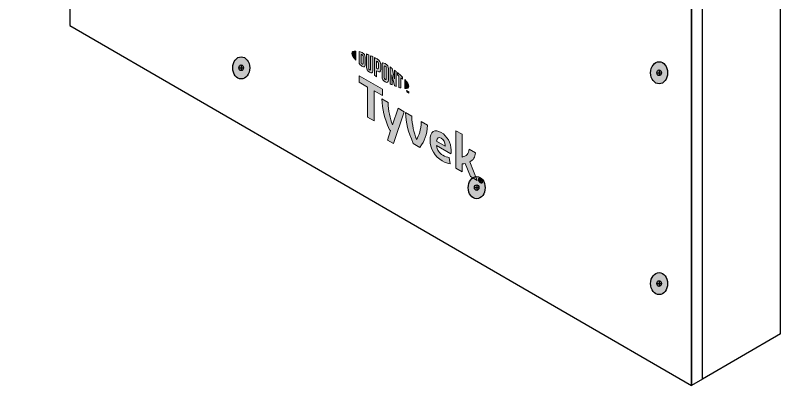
# Model space of a CAD drawing. Extents: x -1279 to 5791, y -3809 to 1769.
# Drawn here: x 4826.4 to 5162.3, y -3060.5 to -2894.5 of the extents above; entities that cross this region are included whole.
import ezdxf

# ---------------------------------------------------------------- set-up
doc = ezdxf.new("R2010")
doc.units = 0
doc.header["$MEASUREMENT"] = 0
for name, color, linetype, lineweight in [('G-ANNO-TTLB', 7, 'Continuous', 0), ('TYVEK', 7, 'Continuous', 0), ('X-REF - TRACED', 7, 'Continuous', 0)]:
    doc.layers.add(name, color=color, linetype=linetype, lineweight=lineweight)

# ---------------------------------------------------------------- blocks, each defined once
blk = doc.blocks.new('Block_114')
at = {"layer": 'TYVEK', "true_color": 0x003b71, "transparency": 33554687}
h = blk.add_hatch(color=156, dxfattribs=at)
h.dxf.hatch_style = 2
edge = h.paths.add_edge_path()
edge.add_ellipse((4923.94, -2917.15), major_axis=(0, 4.78), ratio=0.766948, start_angle=0, end_angle=360)
h = blk.add_hatch(color=156, dxfattribs=at)
h.dxf.hatch_style = 2
edge = h.paths.add_edge_path()
edge.add_ellipse((5104.61, -2919.3), major_axis=(0, 4.78), ratio=0.766948, start_angle=0, end_angle=360)
h = blk.add_hatch(color=156, dxfattribs=at)
h.dxf.hatch_style = 2
edge = h.paths.add_edge_path()
edge.add_ellipse((5025.74, -2968.96), major_axis=(0, 4.78), ratio=0.766948, start_angle=0, end_angle=360)
h = blk.add_hatch(color=156, dxfattribs=at)
h.dxf.hatch_style = 2
edge = h.paths.add_edge_path()
edge.add_ellipse((5104.61, -3010.4), major_axis=(0, 4.78), ratio=0.766948, start_angle=0, end_angle=360)
at = {"layer": 'TYVEK', "color": 18, "lineweight": 25, "true_color": 0x080808}
for p, q in [((4922.97, -2917.12), (4924.92, -2917.12)), ((4923.94, -2915.88), (4923.94, -2918.35)), ((5104.61, -2918.03), (5104.61, -2920.5)), ((5103.64, -2919.27), (5105.59, -2919.27)), ((5024.76, -2968.93), (5026.71, -2968.93)), ((5025.74, -2967.7), (5025.74, -2970.16)), ((5104.61, -3009.14), (5104.61, -3011.61)), ((5103.64, -3010.37), (5105.59, -3010.37))]:
    blk.add_line(p, q, dxfattribs=at)
at = {"layer": 'TYVEK', "color": 18, "lineweight": 25, "true_color": 0x000000}
for centre in [(4923.94, -2917.15), (5104.61, -2919.3), (5025.74, -2968.96), (5104.61, -3010.4)]:
    blk.add_ellipse(centre, major_axis=(0, 4.78), ratio=0.766948, dxfattribs=at)
at = {"layer": 'TYVEK', "color": 18, "lineweight": 25, "true_color": 0x080808}
for centre in [(4923.94, -2917.12), (5104.61, -2919.27), (5025.74, -2968.93), (5104.61, -3010.37)]:
    blk.add_ellipse(centre, major_axis=(0, 1.23), ratio=0.788846, dxfattribs=at)
blk = doc.blocks.new('Block_527')
at = {"layer": 'X-REF - TRACED', "true_color": 0x848484, "transparency": 33554687}
h = blk.add_hatch(color=252, dxfattribs=at)
h.dxf.hatch_style = 2
edge = h.paths.add_edge_path()
edge.add_spline(control_points=[(4971.75, -2910.9), (4971.75, -2911.62), (4972.37, -2912.65), (4973.43, -2913.84), (4973.43, -2913.84), (4973.43, -2909.9), (4973.43, -2909.9), (4972.37, -2909.86), (4971.75, -2910.18), (4971.75, -2910.9)], knot_values=[0, 0, 0, 0, 1, 1, 1, 2, 2, 2, 3, 3, 3, 3], degree=3, periodic=0)
h = blk.add_hatch(color=252, dxfattribs=at)
h.dxf.hatch_style = 2
edge = h.paths.add_edge_path()
edge.add_spline(control_points=[(4976.64, -2915.33), (4976.64, -2915.63), (4976.48, -2915.64), (4976.29, -2915.53), (4976.14, -2915.44), (4975.91, -2915.25), (4975.73, -2915.09), (4975.73, -2915.09), (4975.73, -2911.32), (4975.73, -2911.32), (4975.91, -2911.37), (4976.14, -2911.44), (4976.29, -2911.52), (4976.48, -2911.63), (4976.64, -2911.82), (4976.64, -2912.13), (4976.64, -2912.13), (4976.64, -2915.33), (4976.64, -2915.33)], knot_values=[0, 0, 0, 0, 1, 1, 1, 2, 2, 2, 3, 3, 3, 4, 4, 4, 5, 5, 5, 6, 6, 6, 6], degree=3, periodic=0)
edge = h.paths.add_edge_path()
edge.add_spline(control_points=[(4976.41, -2910.61), (4976.12, -2910.44), (4975.69, -2910.29), (4974.91, -2910.12), (4974.91, -2910.12), (4974.91, -2915.34), (4974.91, -2915.34), (4975.59, -2915.97), (4976.12, -2916.41), (4976.41, -2916.59), (4977.1, -2916.98), (4977.49, -2916.72), (4977.49, -2915.95), (4977.49, -2915.95), (4977.49, -2912.48), (4977.49, -2912.48), (4977.49, -2911.71), (4977.1, -2911), (4976.41, -2910.61)], knot_values=[0, 0, 0, 0, 1, 1, 1, 2, 2, 2, 3, 3, 3, 4, 4, 4, 5, 5, 5, 6, 6, 6, 6], degree=3, periodic=0)
h = blk.add_hatch(color=252, dxfattribs=at)
h.dxf.hatch_style = 2
edge = h.paths.add_edge_path()
edge.add_spline(control_points=[(4979.88, -2917.81), (4979.88, -2918.11), (4979.79, -2918.25), (4979.46, -2918.02), (4979.14, -2917.79), (4979.05, -2917.58), (4979.05, -2917.22), (4979.05, -2917.22), (4979.05, -2911.53), (4979.05, -2911.53), (4978.84, -2911.44), (4978.36, -2911.24), (4978.15, -2911.15), (4978.15, -2911.15), (4978.15, -2916.9), (4978.15, -2916.9), (4978.15, -2917.82), (4978.54, -2918.4), (4979.46, -2919.05), (4980.3, -2919.65), (4980.82, -2919.46), (4980.82, -2918.44), (4980.82, -2918.44), (4980.82, -2912.37), (4980.82, -2912.37), (4980.64, -2912.28), (4980.07, -2912), (4979.88, -2911.91), (4979.88, -2911.91), (4979.88, -2917.81), (4979.88, -2917.81)], knot_values=[0, 0, 0, 0, 1, 1, 1, 2, 2, 2, 3, 3, 3, 4, 4, 4, 5, 5, 5, 6, 6, 6, 7, 7, 7, 8, 8, 8, 9, 9, 9, 10, 10, 10, 10], degree=3, periodic=0)
h = blk.add_hatch(color=252, dxfattribs=at)
h.dxf.hatch_style = 2
edge = h.paths.add_edge_path()
edge.add_spline(control_points=[(4983.3, -2917.29), (4983.3, -2917.62), (4983.2, -2917.73), (4982.82, -2917.51), (4982.82, -2917.51), (4982.49, -2917.32), (4982.49, -2917.32), (4982.49, -2917.32), (4982.49, -2914.3), (4982.49, -2914.3), (4982.64, -2914.37), (4982.71, -2914.42), (4982.8, -2914.47), (4983.21, -2914.7), (4983.3, -2914.93), (4983.3, -2915.27), (4983.3, -2915.27), (4983.3, -2917.29), (4983.3, -2917.29)], knot_values=[0, 0, 0, 0, 1, 1, 1, 2, 2, 2, 3, 3, 3, 4, 4, 4, 5, 5, 5, 6, 6, 6, 6], degree=3, periodic=0)
edge = h.paths.add_edge_path()
edge.add_spline(control_points=[(4982.86, -2913.43), (4982.69, -2913.34), (4982.1, -2913.02), (4981.55, -2912.74), (4981.55, -2912.74), (4981.55, -2920.39), (4981.55, -2920.39), (4981.74, -2920.51), (4982.23, -2920.82), (4982.49, -2920.98), (4982.49, -2920.98), (4982.49, -2918.38), (4982.49, -2918.38), (4982.49, -2918.38), (4982.86, -2918.59), (4982.86, -2918.59), (4983.84, -2919.16), (4984.25, -2918.89), (4984.25, -2917.91), (4984.25, -2917.91), (4984.25, -2915.66), (4984.25, -2915.66), (4984.25, -2914.71), (4983.79, -2913.97), (4982.86, -2913.43)], knot_values=[0, 0, 0, 0, 1, 1, 1, 2, 2, 2, 3, 3, 3, 4, 4, 4, 5, 5, 5, 6, 6, 6, 7, 7, 7, 8, 8, 8, 8], degree=3, periodic=0)
h = blk.add_hatch(color=252, dxfattribs=at)
h.dxf.hatch_style = 2
edge = h.paths.add_edge_path()
edge.add_spline(control_points=[(4986.65, -2921.89), (4986.65, -2922.2), (4986.56, -2922.3), (4986.23, -2922.12), (4985.89, -2921.94), (4985.8, -2921.71), (4985.8, -2921.4), (4985.8, -2921.4), (4985.8, -2916.63), (4985.8, -2916.63), (4985.8, -2916.32), (4985.89, -2916.2), (4986.23, -2916.4), (4986.56, -2916.61), (4986.65, -2916.82), (4986.65, -2917.12), (4986.65, -2917.12), (4986.65, -2921.89), (4986.65, -2921.89)], knot_values=[0, 0, 0, 0, 1, 1, 1, 2, 2, 2, 3, 3, 3, 4, 4, 4, 5, 5, 5, 6, 6, 6, 6], degree=3, periodic=0)
edge = h.paths.add_edge_path()
edge.add_spline(control_points=[(4986.23, -2915.34), (4985.36, -2914.79), (4984.84, -2914.93), (4984.84, -2915.93), (4984.84, -2915.93), (4984.84, -2920.94), (4984.84, -2920.94), (4984.84, -2922), (4985.31, -2922.71), (4986.23, -2923.2), (4987.13, -2923.67), (4987.6, -2923.55), (4987.6, -2922.42), (4987.6, -2922.42), (4987.6, -2917.64), (4987.6, -2917.64), (4987.6, -2916.56), (4987.17, -2915.93), (4986.23, -2915.34)], knot_values=[0, 0, 0, 0, 1, 1, 1, 2, 2, 2, 3, 3, 3, 4, 4, 4, 5, 5, 5, 6, 6, 6, 6], degree=3, periodic=0)
h = blk.add_hatch(color=252, dxfattribs=at)
h.dxf.hatch_style = 2
edge = h.paths.add_edge_path()
edge.add_spline(control_points=[(4990.2, -2921.89), (4990.2, -2921.89), (4989.16, -2917.4), (4989.16, -2917.4), (4988.88, -2917.19), (4988.54, -2916.95), (4988.27, -2916.77), (4988.27, -2916.77), (4988.27, -2924.12), (4988.27, -2924.12), (4988.46, -2924.2), (4988.93, -2924.41), (4989.17, -2924.52), (4989.17, -2924.52), (4989.1, -2920.15), (4989.1, -2920.15), (4989.1, -2920.15), (4990.2, -2924.94), (4990.2, -2924.94), (4990.44, -2925.04), (4990.78, -2925.17), (4991, -2925.25), (4991, -2925.25), (4991, -2918.79), (4991, -2918.79), (4990.77, -2918.6), (4990.34, -2918.28), (4990.14, -2918.12), (4990.14, -2918.12), (4990.2, -2921.89), (4990.2, -2921.89)], knot_values=[0, 0, 0, 0, 1, 1, 1, 2, 2, 2, 3, 3, 3, 4, 4, 4, 5, 5, 5, 6, 6, 6, 7, 7, 7, 8, 8, 8, 9, 9, 9, 10, 10, 10, 10], degree=3, periodic=0)
h = blk.add_hatch(color=252, dxfattribs=at)
h.dxf.hatch_style = 2
edge = h.paths.add_edge_path()
edge.add_spline(control_points=[(4991.47, -2920.19), (4991.7, -2920.37), (4991.93, -2920.56), (4992.15, -2920.74), (4992.15, -2920.74), (4992.15, -2925.62), (4992.15, -2925.62), (4992.35, -2925.69), (4992.74, -2925.79), (4992.99, -2925.85), (4992.99, -2925.85), (4992.99, -2921.46), (4992.99, -2921.46), (4993.23, -2921.67), (4993.46, -2921.87), (4993.67, -2922.06), (4993.67, -2922.06), (4993.67, -2921.12), (4993.67, -2921.12), (4993.01, -2920.47), (4992.3, -2919.85), (4991.47, -2919.17), (4991.47, -2919.17), (4991.47, -2920.19), (4991.47, -2920.19)], knot_values=[0, 0, 0, 0, 1, 1, 1, 2, 2, 2, 3, 3, 3, 4, 4, 4, 5, 5, 5, 6, 6, 6, 7, 7, 7, 8, 8, 8, 8], degree=3, periodic=0)
h = blk.add_hatch(color=252, dxfattribs=at)
h.dxf.hatch_style = 2
edge = h.paths.add_edge_path()
edge.add_spline(control_points=[(4996.36, -2925.1), (4996.36, -2925.83), (4995.75, -2926.15), (4994.68, -2926.11), (4994.68, -2926.11), (4994.68, -2922.17), (4994.68, -2922.17), (4995.75, -2923.36), (4996.36, -2924.39), (4996.36, -2925.1)], knot_values=[0, 0, 0, 0, 1, 1, 1, 2, 2, 2, 3, 3, 3, 3], degree=3, periodic=0)
h = blk.add_hatch(color=252, dxfattribs=at)
h.dxf.hatch_style = 2
edge = h.paths.add_edge_path()
edge.add_spline(control_points=[(4995.86, -2927.19), (4995.86, -2927.19), (4995.96, -2927.25), (4995.96, -2927.25), (4995.96, -2927.25), (4996.11, -2927.6), (4996.11, -2927.6), (4996.11, -2927.6), (4996.26, -2927.42), (4996.26, -2927.42), (4996.26, -2927.42), (4996.36, -2927.48), (4996.36, -2927.48), (4996.36, -2927.48), (4996.36, -2928.04), (4996.36, -2928.04), (4996.36, -2928.04), (4996.27, -2927.99), (4996.27, -2927.99), (4996.27, -2927.99), (4996.27, -2927.59), (4996.27, -2927.59), (4996.27, -2927.59), (4996.12, -2927.77), (4996.12, -2927.77), (4996.12, -2927.77), (4996.11, -2927.76), (4996.11, -2927.76), (4996.11, -2927.76), (4995.95, -2927.4), (4995.95, -2927.4), (4995.95, -2927.4), (4995.95, -2927.81), (4995.95, -2927.81), (4995.95, -2927.81), (4995.86, -2927.76), (4995.86, -2927.76), (4995.86, -2927.76), (4995.86, -2927.19), (4995.86, -2927.19)], knot_values=[0, 0, 0, 0, 1, 1, 1, 2, 2, 2, 3, 3, 3, 4, 4, 4, 5, 5, 5, 6, 6, 6, 7, 7, 7, 8, 8, 8, 9, 9, 9, 10, 10, 10, 11, 11, 11, 12, 12, 12, 13, 13, 13, 13], degree=3, periodic=0)
edge = h.paths.add_edge_path()
edge.add_spline(control_points=[(4995.51, -2927.08), (4995.51, -2927.08), (4995.35, -2926.99), (4995.35, -2926.99), (4995.35, -2926.99), (4995.35, -2926.89), (4995.35, -2926.89), (4995.35, -2926.89), (4995.76, -2927.13), (4995.76, -2927.13), (4995.76, -2927.13), (4995.76, -2927.23), (4995.76, -2927.23), (4995.76, -2927.23), (4995.6, -2927.14), (4995.6, -2927.14), (4995.6, -2927.14), (4995.6, -2927.61), (4995.6, -2927.61), (4995.6, -2927.61), (4995.51, -2927.55), (4995.51, -2927.55), (4995.51, -2927.55), (4995.51, -2927.08), (4995.51, -2927.08)], knot_values=[0, 0, 0, 0, 1, 1, 1, 2, 2, 2, 3, 3, 3, 4, 4, 4, 5, 5, 5, 6, 6, 6, 7, 7, 7, 8, 8, 8, 8], degree=3, periodic=0)
at = {"layer": 'X-REF - TRACED'}
for points, knots in [([(4971.75, -2910.9), (4971.75, -2911.62), (4972.37, -2912.65), (4973.43, -2913.84), (4973.43, -2913.84), (4973.43, -2909.9), (4973.43, -2909.9), (4972.37, -2909.86), (4971.75, -2910.18), (4971.75, -2910.9)], [0, 0, 0, 0, 1, 1, 1, 2, 2, 2, 3, 3, 3, 3]), ([(4976.41, -2910.61), (4976.12, -2910.44), (4975.69, -2910.29), (4974.91, -2910.12), (4974.91, -2910.12), (4974.91, -2915.34), (4974.91, -2915.34), (4975.59, -2915.97), (4976.12, -2916.41), (4976.41, -2916.59), (4977.1, -2916.98), (4977.49, -2916.72), (4977.49, -2915.95), (4977.49, -2915.95), (4977.49, -2912.48), (4977.49, -2912.48), (4977.49, -2911.71), (4977.1, -2911), (4976.41, -2910.61)], [0, 0, 0, 0, 1, 1, 1, 2, 2, 2, 3, 3, 3, 4, 4, 4, 5, 5, 5, 6, 6, 6, 6]), ([(4976.64, -2915.33), (4976.64, -2915.63), (4976.48, -2915.64), (4976.29, -2915.53), (4976.14, -2915.44), (4975.91, -2915.25), (4975.73, -2915.09), (4975.73, -2915.09), (4975.73, -2911.32), (4975.73, -2911.32), (4975.91, -2911.37), (4976.14, -2911.44), (4976.29, -2911.52), (4976.48, -2911.63), (4976.64, -2911.82), (4976.64, -2912.13), (4976.64, -2912.13), (4976.64, -2915.33), (4976.64, -2915.33)], [0, 0, 0, 0, 1, 1, 1, 2, 2, 2, 3, 3, 3, 4, 4, 4, 5, 5, 5, 6, 6, 6, 6]), ([(4979.88, -2917.81), (4979.88, -2918.11), (4979.79, -2918.25), (4979.46, -2918.02), (4979.14, -2917.79), (4979.05, -2917.58), (4979.05, -2917.22), (4979.05, -2917.22), (4979.05, -2911.53), (4979.05, -2911.53), (4978.84, -2911.44), (4978.36, -2911.24), (4978.15, -2911.15), (4978.15, -2911.15), (4978.15, -2916.9), (4978.15, -2916.9), (4978.15, -2917.82), (4978.54, -2918.4), (4979.46, -2919.05), (4980.3, -2919.65), (4980.82, -2919.46), (4980.82, -2918.44), (4980.82, -2918.44), (4980.82, -2912.37), (4980.82, -2912.37), (4980.64, -2912.28), (4980.07, -2912), (4979.88, -2911.91), (4979.88, -2911.91), (4979.88, -2917.81), (4979.88, -2917.81)], [0, 0, 0, 0, 1, 1, 1, 2, 2, 2, 3, 3, 3, 4, 4, 4, 5, 5, 5, 6, 6, 6, 7, 7, 7, 8, 8, 8, 9, 9, 9, 10, 10, 10, 10]), ([(4982.86, -2913.43), (4982.69, -2913.34), (4982.1, -2913.02), (4981.55, -2912.74), (4981.55, -2912.74), (4981.55, -2920.39), (4981.55, -2920.39), (4981.74, -2920.51), (4982.23, -2920.82), (4982.49, -2920.98), (4982.49, -2920.98), (4982.49, -2918.38), (4982.49, -2918.38), (4982.49, -2918.38), (4982.86, -2918.59), (4982.86, -2918.59), (4983.84, -2919.16), (4984.25, -2918.89), (4984.25, -2917.91), (4984.25, -2917.91), (4984.25, -2915.66), (4984.25, -2915.66), (4984.25, -2914.71), (4983.79, -2913.97), (4982.86, -2913.43)], [0, 0, 0, 0, 1, 1, 1, 2, 2, 2, 3, 3, 3, 4, 4, 4, 5, 5, 5, 6, 6, 6, 7, 7, 7, 8, 8, 8, 8]), ([(4983.3, -2917.29), (4983.3, -2917.62), (4983.2, -2917.73), (4982.82, -2917.51), (4982.82, -2917.51), (4982.49, -2917.32), (4982.49, -2917.32), (4982.49, -2917.32), (4982.49, -2914.3), (4982.49, -2914.3), (4982.64, -2914.37), (4982.71, -2914.42), (4982.8, -2914.47), (4983.21, -2914.7), (4983.3, -2914.93), (4983.3, -2915.27), (4983.3, -2915.27), (4983.3, -2917.29), (4983.3, -2917.29)], [0, 0, 0, 0, 1, 1, 1, 2, 2, 2, 3, 3, 3, 4, 4, 4, 5, 5, 5, 6, 6, 6, 6]), ([(4986.23, -2915.34), (4985.36, -2914.79), (4984.84, -2914.93), (4984.84, -2915.93), (4984.84, -2915.93), (4984.84, -2920.94), (4984.84, -2920.94), (4984.84, -2922), (4985.31, -2922.71), (4986.23, -2923.2), (4987.13, -2923.67), (4987.6, -2923.55), (4987.6, -2922.42), (4987.6, -2922.42), (4987.6, -2917.64), (4987.6, -2917.64), (4987.6, -2916.56), (4987.17, -2915.93), (4986.23, -2915.34)], [0, 0, 0, 0, 1, 1, 1, 2, 2, 2, 3, 3, 3, 4, 4, 4, 5, 5, 5, 6, 6, 6, 6]), ([(4986.65, -2921.89), (4986.65, -2922.2), (4986.56, -2922.3), (4986.23, -2922.12), (4985.89, -2921.94), (4985.8, -2921.71), (4985.8, -2921.4), (4985.8, -2921.4), (4985.8, -2916.63), (4985.8, -2916.63), (4985.8, -2916.32), (4985.89, -2916.2), (4986.23, -2916.4), (4986.56, -2916.61), (4986.65, -2916.82), (4986.65, -2917.12), (4986.65, -2917.12), (4986.65, -2921.89), (4986.65, -2921.89)], [0, 0, 0, 0, 1, 1, 1, 2, 2, 2, 3, 3, 3, 4, 4, 4, 5, 5, 5, 6, 6, 6, 6]), ([(4990.2, -2921.89), (4990.2, -2921.89), (4989.16, -2917.4), (4989.16, -2917.4), (4988.88, -2917.19), (4988.54, -2916.95), (4988.27, -2916.77), (4988.27, -2916.77), (4988.27, -2924.12), (4988.27, -2924.12), (4988.46, -2924.2), (4988.93, -2924.41), (4989.17, -2924.52), (4989.17, -2924.52), (4989.1, -2920.15), (4989.1, -2920.15), (4989.1, -2920.15), (4990.2, -2924.94), (4990.2, -2924.94), (4990.44, -2925.04), (4990.78, -2925.17), (4991, -2925.25), (4991, -2925.25), (4991, -2918.79), (4991, -2918.79), (4990.77, -2918.6), (4990.34, -2918.28), (4990.14, -2918.12), (4990.14, -2918.12), (4990.2, -2921.89), (4990.2, -2921.89)], [0, 0, 0, 0, 1, 1, 1, 2, 2, 2, 3, 3, 3, 4, 4, 4, 5, 5, 5, 6, 6, 6, 7, 7, 7, 8, 8, 8, 9, 9, 9, 10, 10, 10, 10]), ([(4991.47, -2920.19), (4991.7, -2920.37), (4991.93, -2920.56), (4992.15, -2920.74), (4992.15, -2920.74), (4992.15, -2925.62), (4992.15, -2925.62), (4992.35, -2925.69), (4992.74, -2925.79), (4992.99, -2925.85), (4992.99, -2925.85), (4992.99, -2921.46), (4992.99, -2921.46), (4993.23, -2921.67), (4993.46, -2921.87), (4993.67, -2922.06), (4993.67, -2922.06), (4993.67, -2921.12), (4993.67, -2921.12), (4993.01, -2920.47), (4992.3, -2919.85), (4991.47, -2919.17), (4991.47, -2919.17), (4991.47, -2920.19), (4991.47, -2920.19)], [0, 0, 0, 0, 1, 1, 1, 2, 2, 2, 3, 3, 3, 4, 4, 4, 5, 5, 5, 6, 6, 6, 7, 7, 7, 8, 8, 8, 8]), ([(4996.36, -2925.1), (4996.36, -2925.83), (4995.75, -2926.15), (4994.68, -2926.11), (4994.68, -2926.11), (4994.68, -2922.17), (4994.68, -2922.17), (4995.75, -2923.36), (4996.36, -2924.39), (4996.36, -2925.1)], [0, 0, 0, 0, 1, 1, 1, 2, 2, 2, 3, 3, 3, 3]), ([(4995.51, -2927.08), (4995.51, -2927.08), (4995.35, -2926.99), (4995.35, -2926.99), (4995.35, -2926.99), (4995.35, -2926.89), (4995.35, -2926.89), (4995.35, -2926.89), (4995.76, -2927.13), (4995.76, -2927.13), (4995.76, -2927.13), (4995.76, -2927.23), (4995.76, -2927.23), (4995.76, -2927.23), (4995.6, -2927.14), (4995.6, -2927.14), (4995.6, -2927.14), (4995.6, -2927.61), (4995.6, -2927.61), (4995.6, -2927.61), (4995.51, -2927.55), (4995.51, -2927.55), (4995.51, -2927.55), (4995.51, -2927.08), (4995.51, -2927.08)], [0, 0, 0, 0, 1, 1, 1, 2, 2, 2, 3, 3, 3, 4, 4, 4, 5, 5, 5, 6, 6, 6, 7, 7, 7, 8, 8, 8, 8]), ([(4995.86, -2927.19), (4995.86, -2927.19), (4995.96, -2927.25), (4995.96, -2927.25), (4995.96, -2927.25), (4996.11, -2927.6), (4996.11, -2927.6), (4996.11, -2927.6), (4996.26, -2927.42), (4996.26, -2927.42), (4996.26, -2927.42), (4996.36, -2927.48), (4996.36, -2927.48), (4996.36, -2927.48), (4996.36, -2928.04), (4996.36, -2928.04), (4996.36, -2928.04), (4996.27, -2927.99), (4996.27, -2927.99), (4996.27, -2927.99), (4996.27, -2927.59), (4996.27, -2927.59), (4996.27, -2927.59), (4996.12, -2927.77), (4996.12, -2927.77), (4996.12, -2927.77), (4996.11, -2927.76), (4996.11, -2927.76), (4996.11, -2927.76), (4995.95, -2927.4), (4995.95, -2927.4), (4995.95, -2927.4), (4995.95, -2927.81), (4995.95, -2927.81), (4995.95, -2927.81), (4995.86, -2927.76), (4995.86, -2927.76), (4995.86, -2927.76), (4995.86, -2927.19), (4995.86, -2927.19)], [0, 0, 0, 0, 1, 1, 1, 2, 2, 2, 3, 3, 3, 4, 4, 4, 5, 5, 5, 6, 6, 6, 7, 7, 7, 8, 8, 8, 9, 9, 9, 10, 10, 10, 11, 11, 11, 12, 12, 12, 13, 13, 13, 13])]:
    blk.add_open_spline(points, degree=3, knots=knots, dxfattribs=at)
blk = doc.blocks.new('Block_531')
at = {"layer": 'X-REF - TRACED', "true_color": 0x848484, "transparency": 33554687}
h = blk.add_hatch(color=252, dxfattribs=at)
h.dxf.hatch_style = 2
h.paths.add_polyline_path([(4985.01, -2926.43), (4974.91, -2920.6), (4974.91, -2923.34), (4978.56, -2925.45), (4978.56, -2938.44), (4981.36, -2940.06), (4981.36, -2927.07), (4985.01, -2929.17)])
h = blk.add_hatch(color=252, dxfattribs=at)
h.dxf.hatch_style = 2
edge = h.paths.add_edge_path()
edge.add_spline(control_points=[(5001.8, -2940.37), (5001.62, -2944.12), (5000.88, -2946.29), (4999.72, -2948.17), (4998.6, -2944.98), (4997.88, -2941.95), (4997.66, -2937.98), (4997.66, -2937.98), (4994.94, -2936.41), (4994.94, -2936.41), (4995.23, -2941.1), (4996.11, -2944.51), (4998.23, -2949.8), (4998.23, -2949.8), (5001.23, -2951.54), (5001.23, -2951.54), (5003.27, -2948.64), (5004.12, -2946.23), (5004.51, -2941.94), (5004.51, -2941.94), (5001.8, -2940.37), (5001.8, -2940.37)], knot_values=[0, 0, 0, 0, 1, 1, 1, 2, 2, 2, 3, 3, 3, 4, 4, 4, 5, 5, 5, 6, 6, 6, 7, 7, 7, 7], degree=3, periodic=0)
h = blk.add_hatch(color=252, dxfattribs=at)
h.dxf.hatch_style = 2
edge = h.paths.add_edge_path()
edge.add_spline(control_points=[(5008.37, -2948.82), (5008.37, -2948.82), (5012.1, -2950.97), (5012.1, -2950.97), (5012.1, -2950.97), (5012.1, -2950.7), (5012.1, -2950.7), (5012.1, -2949.44), (5011.51, -2948.18), (5010.43, -2947.56), (5009.29, -2946.9), (5008.55, -2947.39), (5008.37, -2948.82)], knot_values=[0, 0, 0, 0, 1, 1, 1, 2, 2, 2, 3, 3, 3, 4, 4, 4, 4], degree=3, periodic=0)
edge = h.paths.add_edge_path()
edge.add_spline(control_points=[(5014.31, -2958.59), (5013.45, -2958.54), (5012.18, -2958.12), (5010.88, -2957.38), (5007.72, -2955.55), (5005.57, -2952.01), (5005.57, -2948.28), (5005.57, -2944.71), (5007.55, -2943.42), (5010.43, -2945.09), (5013, -2946.57), (5014.69, -2949.63), (5014.69, -2952.65), (5014.69, -2953.32), (5014.65, -2953.88), (5014.61, -2954.31), (5014.61, -2954.31), (5008.41, -2950.73), (5008.41, -2950.73), (5008.66, -2952.68), (5009.59, -2954.02), (5011.16, -2954.93), (5012.12, -2955.48), (5013.04, -2955.77), (5013.88, -2955.85), (5013.88, -2955.85), (5014.31, -2958.59), (5014.31, -2958.59)], knot_values=[0, 0, 0, 0, 1, 1, 1, 2, 2, 2, 3, 3, 3, 4, 4, 4, 5, 5, 5, 6, 6, 6, 7, 7, 7, 8, 8, 8, 9, 9, 9, 9], degree=3, periodic=0)
h = blk.add_hatch(color=252, dxfattribs=at)
h.dxf.hatch_style = 2
edge = h.paths.add_edge_path()
edge.add_spline(control_points=[(5022.71, -2957.8), (5022.71, -2957.8), (5025.96, -2965.81), (5025.96, -2965.81), (5025.96, -2965.81), (5023.02, -2964.12), (5023.02, -2964.12), (5023.02, -2964.12), (5020.77, -2958.43), (5020.77, -2958.43), (5020.35, -2958.53), (5019.92, -2958.62), (5019.45, -2958.68), (5019.45, -2958.68), (5019.45, -2962.05), (5019.45, -2962.05), (5019.45, -2962.05), (5016.75, -2960.49), (5016.75, -2960.49), (5016.75, -2960.49), (5016.75, -2944.37), (5016.75, -2944.37), (5016.75, -2944.37), (5019.45, -2945.78), (5019.45, -2945.78), (5019.45, -2945.78), (5019.45, -2955.69), (5019.45, -2955.69), (5021.3, -2955.38), (5022.2, -2954.33), (5022.51, -2952.33), (5022.51, -2952.33), (5025.2, -2953.88), (5025.2, -2953.88), (5025.14, -2955.78), (5024.28, -2957.02), (5022.71, -2957.8)], knot_values=[0, 0, 0, 0, 1, 1, 1, 2, 2, 2, 3, 3, 3, 4, 4, 4, 5, 5, 5, 6, 6, 6, 7, 7, 7, 8, 8, 8, 9, 9, 9, 10, 10, 10, 11, 11, 11, 12, 12, 12, 12], degree=3, periodic=0)
at = {"layer": 'X-REF - TRACED'}
blk.add_lwpolyline([(4985.01, -2926.43), (4974.91, -2920.6), (4974.91, -2923.34), (4978.56, -2925.45), (4978.56, -2938.44), (4981.36, -2940.06), (4981.36, -2927.07), (4985.01, -2929.17)], close=True, dxfattribs=at)
for points, knots in [([(5001.8, -2940.37), (5001.62, -2944.12), (5000.88, -2946.29), (4999.72, -2948.17), (4998.6, -2944.98), (4997.88, -2941.95), (4997.66, -2937.98), (4997.66, -2937.98), (4994.94, -2936.41), (4994.94, -2936.41), (4995.23, -2941.1), (4996.11, -2944.51), (4998.23, -2949.8), (4998.23, -2949.8), (5001.23, -2951.54), (5001.23, -2951.54), (5003.27, -2948.64), (5004.12, -2946.23), (5004.51, -2941.94), (5004.51, -2941.94), (5001.8, -2940.37), (5001.8, -2940.37)], [0, 0, 0, 0, 1, 1, 1, 2, 2, 2, 3, 3, 3, 4, 4, 4, 5, 5, 5, 6, 6, 6, 7, 7, 7, 7]), ([(5014.31, -2958.59), (5013.45, -2958.54), (5012.18, -2958.12), (5010.88, -2957.38), (5007.72, -2955.55), (5005.57, -2952.01), (5005.57, -2948.28), (5005.57, -2944.71), (5007.55, -2943.42), (5010.43, -2945.09), (5013, -2946.57), (5014.69, -2949.63), (5014.69, -2952.65), (5014.69, -2953.32), (5014.65, -2953.88), (5014.61, -2954.31), (5014.61, -2954.31), (5008.41, -2950.73), (5008.41, -2950.73), (5008.66, -2952.68), (5009.59, -2954.02), (5011.16, -2954.93), (5012.12, -2955.48), (5013.04, -2955.77), (5013.88, -2955.85), (5013.88, -2955.85), (5014.31, -2958.59), (5014.31, -2958.59)], [0, 0, 0, 0, 1, 1, 1, 2, 2, 2, 3, 3, 3, 4, 4, 4, 5, 5, 5, 6, 6, 6, 7, 7, 7, 8, 8, 8, 9, 9, 9, 9]), ([(5022.71, -2957.8), (5022.71, -2957.8), (5025.96, -2965.81), (5025.96, -2965.81), (5025.96, -2965.81), (5023.02, -2964.12), (5023.02, -2964.12), (5023.02, -2964.12), (5020.77, -2958.43), (5020.77, -2958.43), (5020.35, -2958.53), (5019.92, -2958.62), (5019.45, -2958.68), (5019.45, -2958.68), (5019.45, -2962.05), (5019.45, -2962.05), (5019.45, -2962.05), (5016.75, -2960.49), (5016.75, -2960.49), (5016.75, -2960.49), (5016.75, -2944.37), (5016.75, -2944.37), (5016.75, -2944.37), (5019.45, -2945.78), (5019.45, -2945.78), (5019.45, -2945.78), (5019.45, -2955.69), (5019.45, -2955.69), (5021.3, -2955.38), (5022.2, -2954.33), (5022.51, -2952.33), (5022.51, -2952.33), (5025.2, -2953.88), (5025.2, -2953.88), (5025.14, -2955.78), (5024.28, -2957.02), (5022.71, -2957.8)], [0, 0, 0, 0, 1, 1, 1, 2, 2, 2, 3, 3, 3, 4, 4, 4, 5, 5, 5, 6, 6, 6, 7, 7, 7, 8, 8, 8, 9, 9, 9, 10, 10, 10, 11, 11, 11, 12, 12, 12, 12]), ([(5008.37, -2948.82), (5008.37, -2948.82), (5012.1, -2950.97), (5012.1, -2950.97), (5012.1, -2950.97), (5012.1, -2950.7), (5012.1, -2950.7), (5012.1, -2949.44), (5011.51, -2948.18), (5010.43, -2947.56), (5009.29, -2946.9), (5008.55, -2947.39), (5008.37, -2948.82)], [0, 0, 0, 0, 1, 1, 1, 2, 2, 2, 3, 3, 3, 4, 4, 4, 4])]:
    blk.add_open_spline(points, degree=3, knots=knots, dxfattribs=at)
blk = doc.blocks.new('Block_530')
at = {"layer": 'X-REF - TRACED', "true_color": 0x848484, "transparency": 33554687}
h = blk.add_hatch(color=252, dxfattribs=at)
h.dxf.hatch_style = 2
edge = h.paths.add_edge_path()
edge.add_spline(control_points=[(4991.75, -2934.57), (4991.75, -2934.57), (4989.32, -2941.82), (4989.32, -2941.82), (4988.29, -2938.79), (4987.61, -2935.85), (4987.41, -2932.06), (4987.41, -2932.06), (4984.68, -2930.49), (4984.68, -2930.49), (4984.98, -2935.18), (4985.86, -2938.59), (4987.98, -2943.88), (4987.98, -2943.88), (4988.52, -2944.2), (4988.52, -2944.2), (4988.52, -2944.2), (4987.13, -2948.34), (4987.13, -2948.34), (4987.13, -2948.34), (4989.84, -2949.9), (4989.84, -2949.9), (4989.84, -2949.9), (4994.46, -2936.13), (4994.46, -2936.13), (4994.46, -2936.13), (4991.75, -2934.57), (4991.75, -2934.57)], knot_values=[0, 0, 0, 0, 1, 1, 1, 2, 2, 2, 3, 3, 3, 4, 4, 4, 5, 5, 5, 6, 6, 6, 7, 7, 7, 8, 8, 8, 9, 9, 9, 9], degree=3, periodic=0)
at = {"layer": 'X-REF - TRACED'}
blk.add_open_spline([(4991.75, -2934.57), (4991.75, -2934.57), (4989.32, -2941.82), (4989.32, -2941.82), (4988.29, -2938.79), (4987.61, -2935.85), (4987.41, -2932.06), (4987.41, -2932.06), (4984.68, -2930.49), (4984.68, -2930.49), (4984.98, -2935.18), (4985.86, -2938.59), (4987.98, -2943.88), (4987.98, -2943.88), (4988.52, -2944.2), (4988.52, -2944.2), (4988.52, -2944.2), (4987.13, -2948.34), (4987.13, -2948.34), (4987.13, -2948.34), (4989.84, -2949.9), (4989.84, -2949.9), (4989.84, -2949.9), (4994.46, -2936.13), (4994.46, -2936.13), (4994.46, -2936.13), (4991.75, -2934.57), (4991.75, -2934.57)], degree=3, knots=[0, 0, 0, 0, 1, 1, 1, 2, 2, 2, 3, 3, 3, 4, 4, 4, 5, 5, 5, 6, 6, 6, 7, 7, 7, 8, 8, 8, 9, 9, 9, 9], dxfattribs=at)
blk.add_blockref('Block_531', (0, 0), dxfattribs=at)
blk = doc.blocks.new('Block_532')
at = {"layer": 'X-REF - TRACED', "true_color": 0x848484, "transparency": 33554687}
h = blk.add_hatch(color=252, dxfattribs=at)
h.dxf.hatch_style = 2
edge = h.paths.add_edge_path()
edge.add_spline(control_points=[(5027.26, -2965.5), (5027.26, -2965.5), (5027.26, -2965.8), (5027.26, -2965.8), (5027.26, -2965.8), (5027.37, -2965.86), (5027.37, -2965.86), (5027.48, -2965.93), (5027.54, -2965.93), (5027.54, -2965.81), (5027.54, -2965.7), (5027.48, -2965.63), (5027.37, -2965.57), (5027.37, -2965.57), (5027.26, -2965.5), (5027.26, -2965.5)], knot_values=[0, 0, 0, 0, 1, 1, 1, 2, 2, 2, 3, 3, 3, 4, 4, 4, 5, 5, 5, 5], degree=3, periodic=0)
edge = h.paths.add_edge_path()
edge.add_spline(control_points=[(5027.07, -2965.21), (5027.07, -2965.21), (5027.37, -2965.38), (5027.37, -2965.38), (5027.61, -2965.52), (5027.73, -2965.71), (5027.73, -2965.92), (5027.73, -2966.06), (5027.67, -2966.13), (5027.56, -2966.12), (5027.61, -2966.28), (5027.69, -2966.45), (5027.79, -2966.64), (5027.79, -2966.64), (5027.56, -2966.51), (5027.56, -2966.51), (5027.48, -2966.34), (5027.41, -2966.19), (5027.36, -2966.04), (5027.36, -2966.04), (5027.26, -2965.98), (5027.26, -2965.98), (5027.26, -2965.98), (5027.26, -2966.33), (5027.26, -2966.33), (5027.26, -2966.33), (5027.07, -2966.22), (5027.07, -2966.22), (5027.07, -2966.22), (5027.07, -2965.21), (5027.07, -2965.21)], knot_values=[0, 0, 0, 0, 1, 1, 1, 2, 2, 2, 3, 3, 3, 4, 4, 4, 5, 5, 5, 6, 6, 6, 7, 7, 7, 8, 8, 8, 9, 9, 9, 10, 10, 10, 10], degree=3, periodic=0)
edge = h.paths.add_edge_path()
edge.add_spline(control_points=[(5027.39, -2965.13), (5026.96, -2964.88), (5026.72, -2965.02), (5026.72, -2965.53), (5026.72, -2966.04), (5026.96, -2966.46), (5027.39, -2966.7), (5027.81, -2966.95), (5028.06, -2966.81), (5028.06, -2966.3), (5028.06, -2965.8), (5027.81, -2965.37), (5027.39, -2965.13)], knot_values=[0, 0, 0, 0, 1, 1, 1, 2, 2, 2, 3, 3, 3, 4, 4, 4, 4], degree=3, periodic=0)
edge = h.paths.add_edge_path()
edge.add_spline(control_points=[(5027.39, -2964.92), (5027.91, -2965.23), (5028.26, -2965.81), (5028.26, -2966.42), (5028.26, -2967.03), (5027.91, -2967.21), (5027.39, -2966.9), (5026.85, -2966.6), (5026.51, -2966.02), (5026.51, -2965.41), (5026.51, -2964.8), (5026.86, -2964.62), (5027.39, -2964.92)], knot_values=[0, 0, 0, 0, 1, 1, 1, 2, 2, 2, 3, 3, 3, 4, 4, 4, 4], degree=3, periodic=0)
at = {"layer": 'X-REF - TRACED'}
for points, knots in [([(5027.39, -2964.92), (5027.91, -2965.23), (5028.26, -2965.81), (5028.26, -2966.42), (5028.26, -2967.03), (5027.91, -2967.21), (5027.39, -2966.9), (5026.85, -2966.6), (5026.51, -2966.02), (5026.51, -2965.41), (5026.51, -2964.8), (5026.86, -2964.62), (5027.39, -2964.92)], [0, 0, 0, 0, 1, 1, 1, 2, 2, 2, 3, 3, 3, 4, 4, 4, 4]), ([(5027.39, -2965.13), (5026.96, -2964.88), (5026.72, -2965.02), (5026.72, -2965.53), (5026.72, -2966.04), (5026.96, -2966.46), (5027.39, -2966.7), (5027.81, -2966.95), (5028.06, -2966.81), (5028.06, -2966.3), (5028.06, -2965.8), (5027.81, -2965.37), (5027.39, -2965.13)], [0, 0, 0, 0, 1, 1, 1, 2, 2, 2, 3, 3, 3, 4, 4, 4, 4]), ([(5027.07, -2965.21), (5027.07, -2965.21), (5027.37, -2965.38), (5027.37, -2965.38), (5027.61, -2965.52), (5027.73, -2965.71), (5027.73, -2965.92), (5027.73, -2966.06), (5027.67, -2966.13), (5027.56, -2966.12), (5027.61, -2966.28), (5027.69, -2966.45), (5027.79, -2966.64), (5027.79, -2966.64), (5027.56, -2966.51), (5027.56, -2966.51), (5027.48, -2966.34), (5027.41, -2966.19), (5027.36, -2966.04), (5027.36, -2966.04), (5027.26, -2965.98), (5027.26, -2965.98), (5027.26, -2965.98), (5027.26, -2966.33), (5027.26, -2966.33), (5027.26, -2966.33), (5027.07, -2966.22), (5027.07, -2966.22), (5027.07, -2966.22), (5027.07, -2965.21), (5027.07, -2965.21)], [0, 0, 0, 0, 1, 1, 1, 2, 2, 2, 3, 3, 3, 4, 4, 4, 5, 5, 5, 6, 6, 6, 7, 7, 7, 8, 8, 8, 9, 9, 9, 10, 10, 10, 10]), ([(5027.26, -2965.5), (5027.26, -2965.5), (5027.26, -2965.8), (5027.26, -2965.8), (5027.26, -2965.8), (5027.37, -2965.86), (5027.37, -2965.86), (5027.48, -2965.93), (5027.54, -2965.93), (5027.54, -2965.81), (5027.54, -2965.7), (5027.48, -2965.63), (5027.37, -2965.57), (5027.37, -2965.57), (5027.26, -2965.5), (5027.26, -2965.5)], [0, 0, 0, 0, 1, 1, 1, 2, 2, 2, 3, 3, 3, 4, 4, 4, 5, 5, 5, 5])]:
    blk.add_open_spline(points, degree=3, knots=knots, dxfattribs=at)
blk = doc.blocks.new('Block_529')
at = {"layer": 'X-REF - TRACED'}
for name in ['Block_530', 'Block_532']:
    blk.add_blockref(name, (0, 0), dxfattribs=at)
blk = doc.blocks.new('Block_528')
at = {"layer": 'X-REF - TRACED'}
blk.add_blockref('Block_529', (0, 0), dxfattribs=at)
blk = doc.blocks.new('Block_526')
at = {"layer": 'X-REF - TRACED'}
for name in ['Block_527', 'Block_528']:
    blk.add_blockref(name, (0, 0), dxfattribs=at)

msp = doc.modelspace()

# ---------------------------------------------------------------- hatches: boundary and pattern name
at = {"layer": 'G-ANNO-TTLB', "true_color": 0xff00ff, "transparency": 33554687}
h = msp.add_hatch(color=6, dxfattribs=at)
edge = h.paths.add_edge_path()
edge.add_spline(control_points=[(5472, -3692.6), (5472, -3692.6), (2542.48, -3692.6), (2542.48, -3692.6), (2542.48, -3692.6), (2542.48, -1235.6), (2542.48, -1235.6), (2542.48, -1235.6), (5472, -1235.6), (5472, -1235.6), (5472, -1235.6), (5472, -3692.6), (5472, -3692.6)], knot_values=[0, 0, 0, 0, 1, 1, 1, 2, 2, 2, 3, 3, 3, 4, 4, 4, 4], degree=3, periodic=0)
edge = h.paths.add_edge_path()
edge.add_spline(control_points=[(2551.48, -1244.6), (2551.48, -1244.6), (2551.48, -3683.6), (2551.48, -3683.6), (2551.48, -3683.6), (5463, -3683.6), (5463, -3683.6), (5463, -3683.6), (5463, -1244.6), (5463, -1244.6), (5463, -1244.6), (2551.48, -1244.6), (2551.48, -1244.6)], knot_values=[0, 0, 0, 0, 1, 1, 1, 2, 2, 2, 3, 3, 3, 4, 4, 4, 4], degree=3, periodic=0)
edge.add_line((2551.48, -1244.6), (2551.48, -1244.6))

# ---------------------------------------------------------------- linework, layer by layer
at = {"layer": 'G-ANNO-TTLB'}
for points in [[(5472, -3692.6), (5472, -3692.6), (2542.48, -3692.6), (2542.48, -3692.6), (2542.48, -3692.6), (2542.48, -1235.6), (2542.48, -1235.6), (2542.48, -1235.6), (5472, -1235.6), (5472, -1235.6), (5472, -1235.6), (5472, -3692.6), (5472, -3692.6)], [(2551.48, -1244.6), (2551.48, -1244.6), (2551.48, -3683.6), (2551.48, -3683.6), (2551.48, -3683.6), (5463, -3683.6), (5463, -3683.6), (5463, -3683.6), (5463, -1244.6), (5463, -1244.6), (5463, -1244.6), (2551.48, -1244.6), (2551.48, -1244.6)]]:
    msp.add_open_spline(points, degree=3, knots=[0, 0, 0, 0, 1, 1, 1, 2, 2, 2, 3, 3, 3, 4, 4, 4, 4], dxfattribs=at)
at = {"layer": 'TYVEK', "color": 18, "lineweight": 25, "true_color": 0x000000}
for p, q in [((4849.83, -2598.24), (4849.83, -2898.85)), ((5118.62, -2716.53), (5118.62, -3054.46)), ((4849.83, -2898.85), (5118.62, -3054.46))]:
    msp.add_line(p, q, dxfattribs=at)
at = {"layer": 'TYVEK', "color": 33, "lineweight": 25, "true_color": 0xcc9966}
for q in [(5157.04, -2607.75), (5123.43, -3051.68)]:
    msp.add_line((5157.04, -3032.11), q, dxfattribs=at)
at = {"layer": 'TYVEK', "color": 2, "lineweight": 25, "true_color": 0xffff00}
for p, q in [((5123.43, -3051.68), (5123.43, -2714.83)), ((5118.62, -3054.46), (5118.62, -2886.22)), ((5123.43, -3051.68), (5118.62, -3054.46))]:
    msp.add_line(p, q, dxfattribs=at)

# ---------------------------------------------------------------- block references
at = {"layer": 'TYVEK'}
msp.add_blockref('Block_114', (0, 0), dxfattribs=at)
at = {"layer": 'X-REF - TRACED'}
msp.add_blockref('Block_526', (0, 0), dxfattribs=at)

doc.saveas('drawing.dxf')
